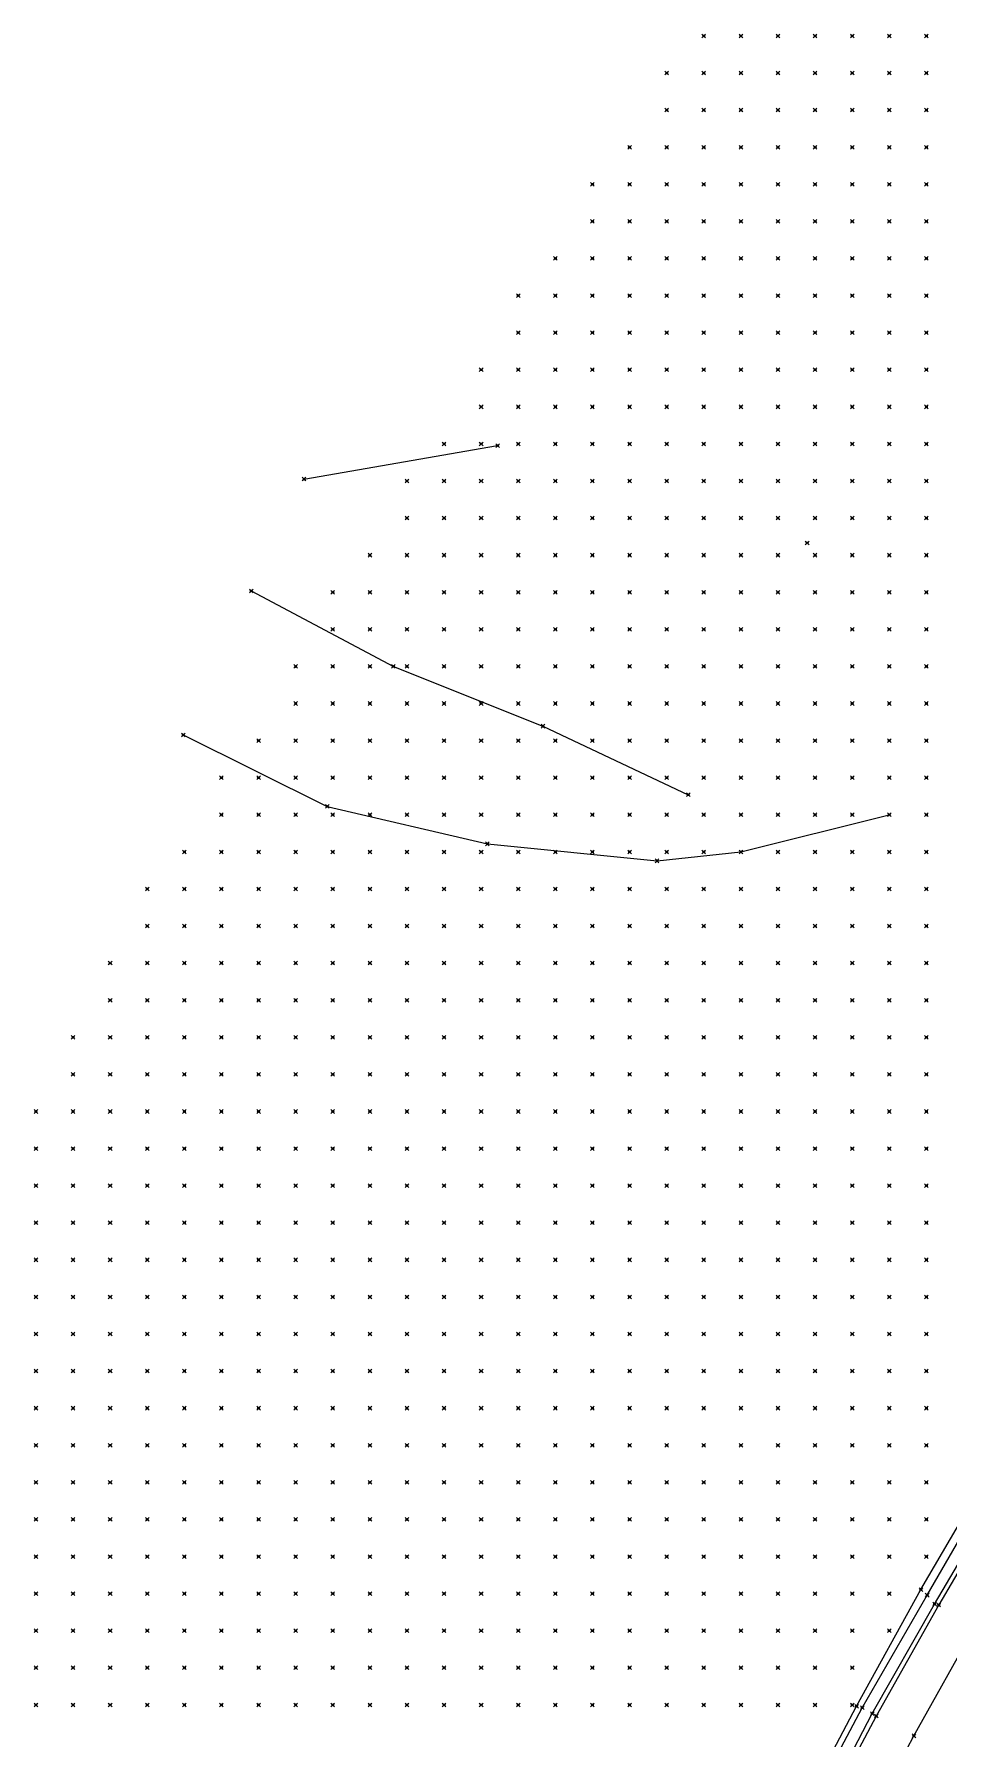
# Model space of a CAD drawing. Header units: metres. Extents: x 441556 to 446409, y 432338 to 461058.
# Drawn here: x 442403.8 to 442477.7, y 457418.2 to 457556.1 of the extents above; entities that cross this region are included whole.
import ezdxf

# ---------------------------------------------------------------- set-up
doc = ezdxf.new("R2010")
doc.units = ezdxf.units.M
doc.header["$MEASUREMENT"] = 0
doc.header["$PDMODE"] = 35
doc.header["$PDSIZE"] = 0.15
for name, color, linetype, lineweight in [('DTM-BRE-RevN_GRP_ CAROSABIL', 2, 'Continuous', 0), ('DTM-BRE-RevN_GRP_AX', 2, 'Continuous', 0), ('DTM-BRE-RevN_GRP_FIRUL APEI', 2, 'Continuous', 0), ('DTM-BRE-RevN_GRP_RAU', 2, 'Continuous', 0), ('DTM-BRE-RevN_GRP_SANT PAMANT JOS', 2, 'Continuous', 0), ('DTM-BRE-RevN_GRP_SANT PAMANT SUS', 2, 'Continuous', 0), ('DTM-NOK-RevN_LIDAR_co_lidar', 91, 'Continuous', 0), ('DTM-NOK-RevN_RTK', 32, 'Continuous', 0)]:
    doc.layers.add(name, color=color, linetype=linetype, lineweight=lineweight)

msp = doc.modelspace()

# ---------------------------------------------------------------- linework, layer by layer
at = {"layer": 'DTM-BRE-RevN_GRP_ CAROSABIL'}
for p, q in [((442482.918, 457439.317, 364.284), (442476.899, 457429.045, 364.248)), ((442476.899, 457429.045, 364.248), (442471.843, 457420.05, 364.175)), ((442471.843, 457420.05, 364.175), (442465.914, 457408.976, 364.202))]:
    msp.add_line(p, q, dxfattribs=at)
at = {"layer": 'DTM-BRE-RevN_GRP_AX'}
for p, q in [((442474.884, 457418.456, 364.088), (442479.933, 457427.464, 364.149)), ((442469.066, 457407.514, 364.132), (442474.884, 457418.456, 364.088))]:
    msp.add_line(p, q, dxfattribs=at)
at = {"layer": 'DTM-BRE-RevN_GRP_FIRUL APEI'}
for p, q in [((442421.313, 457511.044, 410.276), (442432.806, 457504.948, 402.177)), ((442432.806, 457504.948, 402.177), (442444.894, 457500.111, 393.469)), ((442444.894, 457500.111, 393.469), (442456.647, 457494.565, 385.979))]:
    msp.add_line(p, q, dxfattribs=at)
at = {"layer": 'DTM-BRE-RevN_GRP_RAU'}
for p, q in [((442425.58, 457520.088, 417.581), (442441.229, 457522.8, 415.656)), ((442415.821, 457499.405, 418.798), (442427.463, 457493.623, 409.134)), ((442427.463, 457493.623, 409.134), (442440.404, 457490.595, 400.426)), ((442460.9, 457489.945, 383.305), (442472.897, 457492.944, 379.263)), ((442440.404, 457490.595, 400.426), (442454.124, 457489.218, 389.196)), ((442454.124, 457489.218, 389.196), (442460.9, 457489.945, 383.305))]:
    msp.add_line(p, q, dxfattribs=at)
at = {"layer": 'DTM-BRE-RevN_GRP_SANT PAMANT JOS'}
for p, q in [((442475.96, 457429.833, 363.975), (442481.711, 457439.788, 363.807)), ((442470.715, 457420.734, 363.842), (442475.96, 457429.833, 363.975)), ((442464.828, 457409.676, 363.891), (442470.715, 457420.734, 363.842))]:
    msp.add_line(p, q, dxfattribs=at)
at = {"layer": 'DTM-BRE-RevN_GRP_SANT PAMANT SUS'}
for p, q in [((442475.454, 457430.285, 364.181), (442481.255, 457440.231, 364.185)), ((442476.557, 457429.117, 364.152), (442482.649, 457439.458, 364.099)), ((442470.254, 457420.845, 364.046), (442475.454, 457430.285, 364.181)), ((442471.523, 457420.251, 364.086), (442476.557, 457429.117, 364.152)), ((442464.423, 457409.802, 364.238), (442470.254, 457420.845, 364.046)), ((442465.664, 457409.085, 364.102), (442471.523, 457420.251, 364.086))]:
    msp.add_line(p, q, dxfattribs=at)
at = {"layer": 'DTM-NOK-RevN_LIDAR_co_lidar'}
for p in [(442457.9, 457555.93, 428.619), (442460.9, 457555.93, 427.61), (442463.899, 457555.93, 425.688), (442466.898, 457555.93, 424.25), (442469.898, 457555.93, 422.703), (442472.897, 457555.93, 421.882), (442475.896, 457555.93, 420.572), (442454.901, 457552.931, 428.186), (442457.9, 457552.931, 426.159), (442460.9, 457552.931, 424.95), (442463.899, 457552.931, 423.254), (442466.898, 457552.931, 421.61), (442469.898, 457552.931, 420.643), (442472.897, 457552.931, 419.638), (442475.896, 457552.931, 418.715), (442454.901, 457549.932, 426.867), (442457.9, 457549.932, 424.362), (442460.9, 457549.932, 422.929), (442463.899, 457549.932, 421.561), (442466.898, 457549.932, 419.761), (442469.898, 457549.932, 418.385), (442472.897, 457549.932, 417.329), (442475.896, 457549.932, 416.825), (442451.901, 457546.932, 427.279), (442454.901, 457546.932, 425.392), (442457.9, 457546.932, 423.203), (442460.9, 457546.932, 421.237), (442463.899, 457546.932, 419.945), (442466.898, 457546.932, 418.539), (442469.898, 457546.932, 416.189), (442472.897, 457546.932, 415.508), (442475.896, 457546.932, 414.784), (442448.902, 457543.933, 426.779), (442451.901, 457543.933, 425.46), (442454.901, 457543.933, 423.644), (442457.9, 457543.933, 421.853), (442460.9, 457543.933, 419.91), (442463.899, 457543.933, 418.007), (442466.898, 457543.933, 416.106), (442469.898, 457543.933, 414.512), (442472.897, 457543.933, 413.65), (442475.896, 457543.933, 412.881), (442448.902, 457540.934, 425.202), (442451.901, 457540.934, 423.757), (442454.901, 457540.934, 422.187), (442457.9, 457540.934, 420.377), (442460.9, 457540.934, 418.75), (442463.899, 457540.934, 416.608), (442466.898, 457540.934, 414.224), (442469.898, 457540.934, 412.773), (442472.897, 457540.934, 411.719), (442475.896, 457540.934, 410.752), (442445.903, 457537.934, 424.519), (442448.902, 457537.934, 423.198), (442451.901, 457537.934, 421.69), (442454.901, 457537.934, 420.186), (442457.9, 457537.934, 418.682), (442460.9, 457537.934, 417.013), (442463.899, 457537.934, 414.858), (442466.898, 457537.934, 413.211), (442469.898, 457537.934, 411.07), (442472.897, 457537.934, 409.744), (442475.896, 457537.934, 408.863), (442442.903, 457534.935, 423.638), (442445.903, 457534.935, 422.261), (442448.902, 457534.935, 420.901), (442451.901, 457534.935, 419.337), (442454.901, 457534.935, 417.988), (442457.9, 457534.935, 416.685), (442460.9, 457534.935, 415.21), (442463.899, 457534.935, 413.844), (442466.898, 457534.935, 411.636), (442469.898, 457534.935, 409.562), (442472.897, 457534.935, 407.921), (442475.896, 457534.935, 406.892), (442442.903, 457531.936, 421.521), (442445.903, 457531.936, 420.597), (442448.902, 457531.936, 419.29), (442451.901, 457531.936, 417.754), (442454.901, 457531.936, 416.354), (442457.9, 457531.936, 415.059), (442460.9, 457531.936, 413.618), (442463.899, 457531.936, 412.01), (442466.898, 457531.936, 410.321), (442469.898, 457531.936, 407.825), (442472.897, 457531.936, 405.57), (442475.896, 457531.936, 404.587), (442439.904, 457528.936, 420.435), (442442.903, 457528.936, 419.347), (442445.903, 457528.936, 418.586), (442448.902, 457528.936, 417.583), (442451.901, 457528.936, 415.956), (442454.901, 457528.936, 414.086), (442457.9, 457528.936, 412.691), (442460.9, 457528.936, 411.269), (442463.899, 457528.936, 409.496), (442466.898, 457528.936, 407.762), (442469.898, 457528.936, 405.567), (442472.897, 457528.936, 403.438), (442475.896, 457528.936, 401.613), (442439.904, 457525.937, 418.736), (442442.903, 457525.937, 417.148), (442445.903, 457525.937, 416.144), (442448.902, 457525.937, 415.435), (442451.901, 457525.937, 414.109), (442454.901, 457525.937, 412.402), (442457.9, 457525.937, 410.756), (442460.9, 457525.937, 408.994), (442463.899, 457525.937, 407.188), (442466.898, 457525.937, 405.355), (442469.898, 457525.937, 403.171), (442472.897, 457525.937, 400.974), (442475.896, 457525.937, 398.839), (442436.905, 457522.937, 418.07), (442439.904, 457522.937, 416.675), (442442.903, 457522.937, 415.017), (442445.903, 457522.937, 413.77), (442448.902, 457522.937, 412.97), (442451.901, 457522.937, 412.188), (442454.901, 457522.937, 410.423), (442457.9, 457522.937, 408.19), (442460.9, 457522.937, 406.743), (442463.899, 457522.937, 405.265), (442466.898, 457522.937, 403.472), (442469.898, 457522.937, 400.928), (442472.897, 457522.937, 398.914), (442475.896, 457522.937, 396.15), (442433.905, 457519.938, 414.281), (442436.905, 457519.938, 413.005), (442439.904, 457519.938, 412.287), (442442.903, 457519.938, 412.058), (442445.903, 457519.938, 411.517), (442448.902, 457519.938, 410.393), (442451.901, 457519.938, 409.216), (442454.901, 457519.938, 407.514), (442457.9, 457519.938, 405.831), (442460.9, 457519.938, 404.25), (442463.899, 457519.938, 402.648), (442466.898, 457519.938, 400.994), (442469.898, 457519.938, 398.274), (442472.897, 457519.938, 396.251), (442475.896, 457519.938, 393.738), (442433.905, 457516.939, 410.827), (442436.905, 457516.939, 409.581), (442439.904, 457516.939, 409.23), (442442.903, 457516.939, 409.398), (442445.903, 457516.939, 409.294), (442448.902, 457516.939, 408.134), (442451.901, 457516.939, 406.028), (442454.901, 457516.939, 404.034), (442457.9, 457516.939, 402.845), (442460.9, 457516.939, 401.718), (442463.899, 457516.939, 399.851), (442466.898, 457516.939, 397.822), (442469.898, 457516.939, 395.817), (442472.897, 457516.939, 393.872), (442475.896, 457516.939, 391.595), (442430.906, 457513.939, 408.734), (442433.905, 457513.939, 407.4), (442436.905, 457513.939, 406.723), (442439.904, 457513.939, 406.424), (442442.903, 457513.939, 406.36), (442445.903, 457513.939, 406.208), (442448.902, 457513.939, 404.854), (442451.901, 457513.939, 402.732), (442454.901, 457513.939, 401.114), (442457.9, 457513.939, 399.877), (442460.9, 457513.939, 398.616), (442463.899, 457513.939, 397.248), (442466.898, 457513.939, 395.276), (442469.898, 457513.939, 393.49), (442472.897, 457513.939, 391.544), (442475.896, 457513.939, 389.666), (442427.907, 457510.94, 407.476), (442430.906, 457510.94, 406.087), (442433.905, 457510.94, 404.698), (442436.905, 457510.94, 403.898), (442439.904, 457510.94, 403.576), (442442.903, 457510.94, 403.181), (442445.903, 457510.94, 402.552), (442448.902, 457510.94, 401.628), (442451.901, 457510.94, 400.237), (442454.901, 457510.94, 398.506), (442457.9, 457510.94, 397.121), (442460.9, 457510.94, 395.926), (442463.899, 457510.94, 394.84), (442466.898, 457510.94, 392.928), (442469.898, 457510.94, 391.078), (442472.897, 457510.94, 389.643), (442475.896, 457510.94, 387.991), (442427.907, 457507.941, 406.128), (442430.906, 457507.941, 404.223), (442433.905, 457507.941, 402.708), (442436.905, 457507.941, 401.893), (442439.904, 457507.941, 401.331), (442442.903, 457507.941, 400.286), (442445.903, 457507.941, 398.937), (442448.902, 457507.941, 397.912), (442451.901, 457507.941, 396.93), (442454.901, 457507.941, 395.76), (442457.9, 457507.941, 394.593), (442460.9, 457507.941, 393.494), (442463.899, 457507.941, 392.728), (442466.898, 457507.941, 391.322), (442469.898, 457507.941, 389.068), (442472.897, 457507.941, 387.107), (442475.896, 457507.941, 386.213), (442424.907, 457504.941, 407.516), (442427.907, 457504.941, 405.367), (442430.906, 457504.941, 403.313), (442433.905, 457504.941, 401.344), (442436.905, 457504.941, 399.994), (442439.904, 457504.941, 398.748), (442442.903, 457504.941, 397.28), (442445.903, 457504.941, 395.911), (442448.902, 457504.941, 394.765), (442451.901, 457504.941, 393.813), (442454.901, 457504.941, 393.066), (442457.9, 457504.941, 392.246), (442460.9, 457504.941, 391.16), (442463.899, 457504.941, 390.487), (442466.898, 457504.941, 389.803), (442469.898, 457504.941, 387.56), (442472.897, 457504.941, 385.485), (442475.896, 457504.941, 384.103), (442424.907, 457501.942, 407.935), (442427.907, 457501.942, 405.02), (442430.906, 457501.942, 402.608), (442433.905, 457501.942, 400.517), (442436.905, 457501.942, 398.645), (442439.904, 457501.942, 396.802), (442442.903, 457501.942, 395.138), (442445.903, 457501.942, 393.721), (442448.902, 457501.942, 392.422), (442451.901, 457501.942, 391.369), (442454.901, 457501.942, 390.544), (442457.9, 457501.942, 389.8), (442460.9, 457501.942, 388.967), (442463.899, 457501.942, 388.183), (442466.898, 457501.942, 387.9), (442469.898, 457501.942, 386.316), (442472.897, 457501.942, 384.38), (442475.896, 457501.942, 382.436), (442421.908, 457498.943, 412.469), (442424.907, 457498.943, 409.179), (442427.907, 457498.943, 405.533), (442430.906, 457498.943, 402.95), (442433.905, 457498.943, 400.547), (442436.905, 457498.943, 398.27), (442439.904, 457498.943, 396.378), (442442.903, 457498.943, 394.578), (442445.903, 457498.943, 392.764), (442448.902, 457498.943, 391.043), (442451.901, 457498.943, 389.658), (442454.901, 457498.943, 388.626), (442457.9, 457498.943, 387.568), (442460.9, 457498.943, 386.761), (442463.899, 457498.943, 386.122), (442466.898, 457498.943, 385.631), (442469.898, 457498.943, 384.918), (442472.897, 457498.943, 382.893), (442475.896, 457498.943, 380.932), (442418.909, 457495.943, 416.209), (442421.908, 457495.943, 413.226), (442424.907, 457495.943, 410.319), (442427.907, 457495.943, 407.017), (442430.906, 457495.943, 404.327), (442433.905, 457495.943, 402.061), (442436.905, 457495.943, 399.937), (442439.904, 457495.943, 397.835), (442442.903, 457495.943, 395.594), (442445.903, 457495.943, 393.172), (442448.902, 457495.943, 390.796), (442451.901, 457495.943, 388.91), (442454.901, 457495.943, 387.455), (442457.9, 457495.943, 385.985), (442460.9, 457495.943, 384.854), (442463.899, 457495.943, 384.247), (442466.898, 457495.943, 383.493), (442469.898, 457495.943, 382.684), (442472.897, 457495.943, 380.76), (442475.896, 457495.943, 379.338), (442418.909, 457492.944, 415.289), (442421.908, 457492.944, 412.98), (442424.907, 457492.944, 410.583), (442427.907, 457492.944, 408.242), (442430.906, 457492.944, 405.768), (442433.905, 457492.944, 403.609), (442436.905, 457492.944, 401.719), (442439.904, 457492.944, 399.508), (442442.903, 457492.944, 396.937), (442445.903, 457492.944, 394.248), (442448.902, 457492.944, 391.578), (442451.901, 457492.944, 389.188), (442454.901, 457492.944, 387.121), (442457.9, 457492.944, 385.266), (442460.9, 457492.944, 383.684), (442463.899, 457492.944, 382.682), (442466.898, 457492.944, 381.725), (442469.898, 457492.944, 380.728), (442472.897, 457492.944, 379.263), (442475.896, 457492.944, 377.977), (442415.909, 457489.945, 416.233), (442418.909, 457489.945, 413.915), (442421.908, 457489.945, 411.761), (442424.907, 457489.945, 409.631), (442427.907, 457489.945, 407.85), (442430.906, 457489.945, 406.004), (442433.905, 457489.945, 403.792), (442436.905, 457489.945, 401.905), (442439.904, 457489.945, 400.03), (442442.903, 457489.945, 397.693), (442445.903, 457489.945, 394.938), (442448.902, 457489.945, 392.112), (442451.901, 457489.945, 389.732), (442454.901, 457489.945, 387.508), (442457.9, 457489.945, 385.305), (442460.9, 457489.945, 383.305), (442463.899, 457489.945, 381.564), (442466.898, 457489.945, 380.386), (442469.898, 457489.945, 379.514), (442472.897, 457489.945, 378.468), (442475.896, 457489.945, 377.023), (442412.91, 457486.945, 418.097), (442415.909, 457486.945, 415.122), (442418.909, 457486.945, 412.701), (442421.908, 457486.945, 410.227), (442424.907, 457486.945, 407.888), (442427.907, 457486.945, 406.275), (442430.906, 457486.945, 404.881), (442433.905, 457486.945, 402.931), (442436.905, 457486.945, 401.079), (442439.904, 457486.945, 399.485), (442442.903, 457486.945, 397.578), (442445.903, 457486.945, 394.85), (442448.902, 457486.945, 391.843), (442451.901, 457486.945, 389.586), (442454.901, 457486.945, 387.492), (442457.9, 457486.945, 385.238), (442460.9, 457486.945, 383.219), (442463.899, 457486.945, 380.98), (442466.898, 457486.945, 379.541), (442469.898, 457486.945, 378.359), (442472.897, 457486.945, 377.557), (442475.896, 457486.945, 376.321), (442412.91, 457483.946, 417.255), (442415.909, 457483.946, 414.092), (442418.909, 457483.946, 411.611), (442421.908, 457483.946, 408.818), (442424.907, 457483.946, 406.273), (442427.907, 457483.946, 404.599), (442430.906, 457483.946, 403.308), (442433.905, 457483.946, 401.331), (442436.905, 457483.946, 399.341), (442439.904, 457483.946, 397.846), (442442.903, 457483.946, 396.31), (442445.903, 457483.946, 394.198), (442448.902, 457483.946, 391.517), (442451.901, 457483.946, 388.885), (442454.901, 457483.946, 386.675), (442457.9, 457483.946, 384.511), (442460.9, 457483.946, 382.666), (442463.899, 457483.946, 380.633), (442466.898, 457483.946, 378.915), (442469.898, 457483.946, 377.579), (442472.897, 457483.946, 376.826), (442475.896, 457483.946, 375.638), (442409.911, 457480.947, 417.802), (442412.91, 457480.947, 415.401), (442415.909, 457480.947, 412.746), (442418.909, 457480.947, 410.376), (442421.908, 457480.947, 407.903), (442424.907, 457480.947, 405.21), (442427.907, 457480.947, 403.165), (442430.906, 457480.947, 401.449), (442433.905, 457480.947, 399.556), (442436.905, 457480.947, 397.586), (442439.904, 457480.947, 395.939), (442442.903, 457480.947, 394.52), (442445.903, 457480.947, 392.895), (442448.902, 457480.947, 390.762), (442451.901, 457480.947, 388.34), (442454.901, 457480.947, 386.104), (442457.9, 457480.947, 383.727), (442460.9, 457480.947, 381.644), (442463.899, 457480.947, 379.813), (442466.898, 457480.947, 378.113), (442469.898, 457480.947, 376.919), (442472.897, 457480.947, 375.965), (442475.896, 457480.947, 374.928), (442409.911, 457477.947, 415.689), (442412.91, 457477.947, 414.016), (442415.909, 457477.947, 411.32), (442418.909, 457477.947, 409.261), (442421.908, 457477.947, 407.21), (442424.907, 457477.947, 404.754), (442427.907, 457477.947, 402.533), (442430.906, 457477.947, 400.314), (442433.905, 457477.947, 398.368), (442436.905, 457477.947, 396.452), (442439.904, 457477.947, 394.595), (442442.903, 457477.947, 392.791), (442445.903, 457477.947, 391.084), (442448.902, 457477.947, 389.569), (442451.901, 457477.947, 387.743), (442454.901, 457477.947, 385.394), (442457.9, 457477.947, 382.861), (442460.9, 457477.947, 380.768), (442463.899, 457477.947, 378.94), (442466.898, 457477.947, 377.106), (442469.898, 457477.947, 376.052), (442472.897, 457477.947, 375.142), (442475.896, 457477.947, 374.266), (442406.911, 457474.948, 414.968), (442409.911, 457474.948, 413.535), (442412.91, 457474.948, 412.319), (442415.909, 457474.948, 410.269), (442418.909, 457474.948, 408.354), (442421.908, 457474.948, 406.195), (442424.907, 457474.948, 404.038), (442427.907, 457474.948, 401.942), (442430.906, 457474.948, 399.73), (442433.905, 457474.948, 397.643), (442436.905, 457474.948, 395.631), (442439.904, 457474.948, 393.665), (442442.903, 457474.948, 391.795), (442445.903, 457474.948, 389.865), (442448.902, 457474.948, 388.011), (442451.901, 457474.948, 386.407), (442454.901, 457474.948, 384.345), (442457.9, 457474.948, 381.773), (442460.9, 457474.948, 380.021), (442463.899, 457474.948, 378.205), (442466.898, 457474.948, 376.433), (442469.898, 457474.948, 375.33), (442472.897, 457474.948, 374.383), (442475.896, 457474.948, 373.622), (442406.911, 457471.949, 413.194), (442409.911, 457471.949, 411.473), (442412.91, 457471.949, 409.98), (442415.909, 457471.949, 408.788), (442418.909, 457471.949, 406.929), (442421.908, 457471.949, 404.508), (442424.907, 457471.949, 402.452), (442427.907, 457471.949, 400.763), (442430.906, 457471.949, 398.759), (442433.905, 457471.949, 396.875), (442436.905, 457471.949, 395.047), (442439.904, 457471.949, 393.068), (442442.903, 457471.949, 391.022), (442445.903, 457471.949, 389.028), (442448.902, 457471.949, 387.054), (442451.901, 457471.949, 385.029), (442454.901, 457471.949, 383.059), (442457.9, 457471.949, 381.073), (442460.9, 457471.949, 379.381), (442463.899, 457471.949, 377.817), (442466.898, 457471.949, 376.076), (442469.898, 457471.949, 374.667), (442472.897, 457471.949, 373.59), (442475.896, 457471.949, 372.815), (442403.912, 457468.949, 413.018), (442406.911, 457468.949, 411.415), (442409.911, 457468.949, 409.445), (442412.91, 457468.949, 408.123), (442415.909, 457468.949, 406.469), (442418.909, 457468.949, 404.814), (442421.908, 457468.949, 402.857), (442424.907, 457468.949, 401.178), (442427.907, 457468.949, 399.424), (442430.906, 457468.949, 397.708), (442433.905, 457468.949, 396.033), (442436.905, 457468.949, 394.338), (442439.904, 457468.949, 392.517), (442442.903, 457468.949, 390.425), (442445.903, 457468.949, 388.263), (442448.902, 457468.949, 386.282), (442451.901, 457468.949, 384.368), (442454.901, 457468.949, 382.439), (442457.9, 457468.949, 380.474), (442460.9, 457468.949, 378.714), (442463.899, 457468.949, 377.295), (442466.898, 457468.949, 375.669), (442469.898, 457468.949, 374.208), (442472.897, 457468.949, 373.029), (442475.896, 457468.949, 372.239), (442403.912, 457465.95, 412.404), (442406.911, 457465.95, 410.617), (442409.911, 457465.95, 407.961), (442412.91, 457465.95, 406.323), (442415.909, 457465.95, 404.812), (442418.909, 457465.95, 402.854), (442421.908, 457465.95, 401.134), (442424.907, 457465.95, 399.779), (442427.907, 457465.95, 398.445), (442430.906, 457465.95, 396.585), (442433.905, 457465.95, 394.643), (442436.905, 457465.95, 392.924), (442439.904, 457465.95, 391.348), (442442.903, 457465.95, 389.649), (442445.903, 457465.95, 387.72), (442448.902, 457465.95, 385.708), (442451.901, 457465.95, 383.766), (442454.901, 457465.95, 382.054), (442457.9, 457465.95, 380.325), (442460.9, 457465.95, 378.147), (442463.899, 457465.95, 376.362), (442466.898, 457465.95, 374.944), (442469.898, 457465.95, 373.58), (442472.897, 457465.95, 372.338), (442475.896, 457465.95, 371.436), (442403.912, 457462.951, 411.662), (442406.911, 457462.951, 410.065), (442409.911, 457462.951, 407.929), (442412.91, 457462.951, 405.129), (442415.909, 457462.951, 403.167), (442418.909, 457462.951, 401.619), (442421.908, 457462.951, 399.721), (442424.907, 457462.951, 398.087), (442427.907, 457462.951, 396.514), (442430.906, 457462.951, 395.004), (442433.905, 457462.951, 393.608), (442436.905, 457462.951, 391.913), (442439.904, 457462.951, 390.105), (442442.903, 457462.951, 388.513), (442445.903, 457462.951, 386.877), (442448.902, 457462.951, 384.943), (442451.901, 457462.951, 382.968), (442454.901, 457462.951, 381.161), (442457.9, 457462.951, 379.309), (442460.9, 457462.951, 377.701), (442463.899, 457462.951, 375.941), (442466.898, 457462.951, 374.064), (442469.898, 457462.951, 372.719), (442472.897, 457462.951, 371.622), (442475.896, 457462.951, 370.697), (442403.912, 457459.951, 411.654), (442406.911, 457459.951, 409.943), (442409.911, 457459.951, 408.518), (442412.91, 457459.951, 405.631), (442415.909, 457459.951, 402.954), (442418.909, 457459.951, 400.685), (442421.908, 457459.951, 398.686), (442424.907, 457459.951, 397.017), (442427.907, 457459.951, 395.374), (442430.906, 457459.951, 393.665), (442433.905, 457459.951, 392.267), (442436.905, 457459.951, 390.882), (442439.904, 457459.951, 389.143), (442442.903, 457459.951, 387.236), (442445.903, 457459.951, 385.476), (442448.902, 457459.951, 383.785), (442451.901, 457459.951, 381.965), (442454.901, 457459.951, 380.171), (442457.9, 457459.951, 378.385), (442460.9, 457459.951, 376.511), (442463.899, 457459.951, 374.9), (442466.898, 457459.951, 373.357), (442469.898, 457459.951, 372.388), (442472.897, 457459.951, 371.076), (442475.896, 457459.951, 370.068), (442403.912, 457456.952, 411.959), (442406.911, 457456.952, 409.769), (442409.911, 457456.952, 407.007), (442412.91, 457456.952, 404.582), (442415.909, 457456.952, 402.18), (442418.909, 457456.952, 400.587), (442421.908, 457456.952, 398.253), (442424.907, 457456.952, 396.503), (442427.907, 457456.952, 394.733), (442430.906, 457456.952, 392.873), (442433.905, 457456.952, 391.095), (442436.905, 457456.952, 389.569), (442439.904, 457456.952, 388.059), (442442.903, 457456.952, 386.347), (442445.903, 457456.952, 384.421), (442448.902, 457456.952, 382.556), (442451.901, 457456.952, 380.993), (442454.901, 457456.952, 379.371), (442457.9, 457456.952, 377.722), (442460.9, 457456.952, 375.988), (442463.899, 457456.952, 374.174), (442466.898, 457456.952, 372.73), (442469.898, 457456.952, 371.303), (442472.897, 457456.952, 370.292), (442475.896, 457456.952, 369.356), (442403.912, 457453.953, 412.063), (442406.911, 457453.953, 409.779), (442409.911, 457453.953, 407.512), (442412.91, 457453.953, 404.631), (442415.909, 457453.953, 402.156), (442418.909, 457453.953, 399.845), (442421.908, 457453.953, 398.16), (442424.907, 457453.953, 395.987), (442427.907, 457453.953, 393.977), (442430.906, 457453.953, 392.07), (442433.905, 457453.953, 390.32), (442436.905, 457453.953, 388.667), (442439.904, 457453.953, 387.081), (442442.903, 457453.953, 385.391), (442445.903, 457453.953, 383.743), (442448.902, 457453.953, 382.106), (442451.901, 457453.953, 380.22), (442454.901, 457453.953, 378.585), (442457.9, 457453.953, 376.837), (442460.9, 457453.953, 375.215), (442463.899, 457453.953, 373.689), (442466.898, 457453.953, 372.064), (442469.898, 457453.953, 370.796), (442472.897, 457453.953, 369.845), (442475.896, 457453.953, 368.663), (442403.912, 457450.953, 411.784), (442406.911, 457450.953, 409.607), (442409.911, 457450.953, 407.542), (442412.91, 457450.953, 404.398), (442415.909, 457450.953, 402.346), (442418.909, 457450.953, 399.775), (442421.908, 457450.953, 397.923), (442424.907, 457450.953, 396.063), (442427.907, 457450.953, 393.832), (442430.906, 457450.953, 391.558), (442433.905, 457450.953, 389.617), (442436.905, 457450.953, 387.892), (442439.904, 457450.953, 386.161), (442442.903, 457450.953, 384.517), (442445.903, 457450.953, 383.02), (442448.902, 457450.953, 381.46), (442451.901, 457450.953, 379.789), (442454.901, 457450.953, 378.23), (442457.9, 457450.953, 376.678), (442460.9, 457450.953, 374.878), (442463.899, 457450.953, 373.223), (442466.898, 457450.953, 371.799), (442469.898, 457450.953, 370.686), (442472.897, 457450.953, 369.54), (442475.896, 457450.953, 368.392), (442403.912, 457447.954, 411.269), (442406.911, 457447.954, 409.325), (442409.911, 457447.954, 406.799), (442412.91, 457447.954, 404.174), (442415.909, 457447.954, 401.866), (442418.909, 457447.954, 399.449), (442421.908, 457447.954, 397.547), (442424.907, 457447.954, 395.629), (442427.907, 457447.954, 393.419), (442430.906, 457447.954, 391.278), (442433.905, 457447.954, 389.176), (442436.905, 457447.954, 387.031), (442439.904, 457447.954, 385.093), (442442.903, 457447.954, 383.537), (442445.903, 457447.954, 382.107), (442448.902, 457447.954, 380.604), (442451.901, 457447.954, 379.026), (442454.901, 457447.954, 377.395), (442457.9, 457447.954, 376.096), (442460.9, 457447.954, 374.706), (442463.899, 457447.954, 373.35), (442466.898, 457447.954, 371.743), (442469.898, 457447.954, 370.434), (442472.897, 457447.954, 369.052), (442475.896, 457447.954, 368.042), (442403.912, 457444.955, 410.238), (442406.911, 457444.955, 409.057), (442409.911, 457444.955, 406.549), (442412.91, 457444.955, 404.357), (442415.909, 457444.955, 402.271), (442418.909, 457444.955, 399.472), (442421.908, 457444.955, 397.186), (442424.907, 457444.955, 394.924), (442427.907, 457444.955, 392.731), (442430.906, 457444.955, 390.637), (442433.905, 457444.955, 388.68), (442436.905, 457444.955, 386.687), (442439.904, 457444.955, 384.705), (442442.903, 457444.955, 382.928), (442445.903, 457444.955, 381.366), (442448.902, 457444.955, 379.852), (442451.901, 457444.955, 378.261), (442454.901, 457444.955, 376.736), (442457.9, 457444.955, 375.419), (442460.9, 457444.955, 374.131), (442463.899, 457444.955, 372.757), (442466.898, 457444.955, 371.291), (442469.898, 457444.955, 369.854), (442472.897, 457444.955, 368.833), (442475.896, 457444.955, 367.884), (442403.912, 457441.955, 408.667), (442406.911, 457441.955, 408.229), (442409.911, 457441.955, 406.729), (442412.91, 457441.955, 404.529), (442415.909, 457441.955, 401.97), (442418.909, 457441.955, 399.667), (442421.908, 457441.955, 396.973), (442424.907, 457441.955, 394.356), (442427.907, 457441.955, 392.191), (442430.906, 457441.955, 390.045), (442433.905, 457441.955, 387.996), (442436.905, 457441.955, 386.127), (442439.904, 457441.955, 384.208), (442442.903, 457441.955, 382.221), (442445.903, 457441.955, 380.461), (442448.902, 457441.955, 378.928), (442451.901, 457441.955, 377.397), (442454.901, 457441.955, 376.018), (442457.9, 457441.955, 374.784), (442460.9, 457441.955, 373.379), (442463.899, 457441.955, 371.988), (442466.898, 457441.955, 370.707), (442469.898, 457441.955, 369.535), (442472.897, 457441.955, 368.594), (442475.896, 457441.955, 367.503), (442403.912, 457438.956, 406.903), (442406.911, 457438.956, 406.333), (442409.911, 457438.956, 405.837), (442412.91, 457438.956, 403.872), (442415.909, 457438.956, 401.575), (442418.909, 457438.956, 399.505), (442421.908, 457438.956, 396.803), (442424.907, 457438.956, 394.048), (442427.907, 457438.956, 391.82), (442430.906, 457438.956, 389.464), (442433.905, 457438.956, 387.257), (442436.905, 457438.956, 385.157), (442439.904, 457438.956, 383.347), (442442.903, 457438.956, 381.495), (442445.903, 457438.956, 379.503), (442448.902, 457438.956, 377.934), (442451.901, 457438.956, 376.513), (442454.901, 457438.956, 375.091), (442457.9, 457438.956, 374.01), (442460.9, 457438.956, 372.71), (442463.899, 457438.956, 371.241), (442466.898, 457438.956, 370.254), (442469.898, 457438.956, 369.133), (442472.897, 457438.956, 367.995), (442475.896, 457438.956, 366.757), (442403.912, 457435.957, 405.091), (442406.911, 457435.957, 404.047), (442409.911, 457435.957, 403.901), (442412.91, 457435.957, 402.456), (442415.909, 457435.957, 400.846), (442418.909, 457435.957, 398.684), (442421.908, 457435.957, 396.231), (442424.907, 457435.957, 393.797), (442427.907, 457435.957, 391.468), (442430.906, 457435.957, 389.028), (442433.905, 457435.957, 386.748), (442436.905, 457435.957, 384.506), (442439.904, 457435.957, 382.421), (442442.903, 457435.957, 380.493), (442445.903, 457435.957, 378.627), (442448.902, 457435.957, 377.013), (442451.901, 457435.957, 375.579), (442454.901, 457435.957, 374.237), (442457.9, 457435.957, 373.162), (442460.9, 457435.957, 371.957), (442463.899, 457435.957, 370.691), (442466.898, 457435.957, 369.709), (442469.898, 457435.957, 368.646), (442472.897, 457435.957, 367.444), (442475.896, 457435.957, 365.897), (442403.912, 457432.957, 403.464), (442406.911, 457432.957, 401.648), (442409.911, 457432.957, 401.466), (442412.91, 457432.957, 400.731), (442415.909, 457432.957, 399.071), (442418.909, 457432.957, 397.258), (442421.908, 457432.957, 395.336), (442424.907, 457432.957, 393.209), (442427.907, 457432.957, 390.908), (442430.906, 457432.957, 388.501), (442433.905, 457432.957, 386.259), (442436.905, 457432.957, 383.988), (442439.904, 457432.957, 381.724), (442442.903, 457432.957, 379.688), (442445.903, 457432.957, 377.779), (442448.902, 457432.957, 375.986), (442451.901, 457432.957, 374.481), (442454.901, 457432.957, 373.268), (442457.9, 457432.957, 372.356), (442460.9, 457432.957, 371.26), (442463.899, 457432.957, 370.198), (442466.898, 457432.957, 369.12), (442469.898, 457432.957, 367.954), (442472.897, 457432.957, 366.903), (442475.896, 457432.957, 365.035), (442403.912, 457429.958, 401.809), (442406.911, 457429.958, 399.608), (442409.911, 457429.958, 398.978), (442412.91, 457429.958, 398.193), (442415.909, 457429.958, 397.065), (442418.909, 457429.958, 395.691), (442421.908, 457429.958, 394.118), (442424.907, 457429.958, 392.182), (442427.907, 457429.958, 390.089), (442430.906, 457429.958, 387.783), (442433.905, 457429.958, 385.528), (442436.905, 457429.958, 383.296), (442439.904, 457429.958, 381.087), (442442.903, 457429.958, 378.923), (442445.903, 457429.958, 376.736), (442448.902, 457429.958, 374.762), (442451.901, 457429.958, 373.234), (442454.901, 457429.958, 372.08), (442457.9, 457429.958, 371.348), (442460.9, 457429.958, 370.48), (442463.899, 457429.958, 369.456), (442466.898, 457429.958, 368.419), (442469.898, 457429.958, 367.196), (442472.897, 457429.958, 365.819), (442403.912, 457426.958, 400.063), (442406.911, 457426.958, 398.184), (442409.911, 457426.958, 397.021), (442412.91, 457426.958, 395.645), (442415.909, 457426.958, 395.066), (442418.909, 457426.958, 393.906), (442421.908, 457426.958, 392.533), (442424.907, 457426.958, 390.876), (442427.907, 457426.958, 389.028), (442430.906, 457426.958, 386.944), (442433.905, 457426.958, 384.791), (442436.905, 457426.958, 382.558), (442439.904, 457426.958, 380.285), (442442.903, 457426.958, 378.038), (442445.903, 457426.958, 375.754), (442448.902, 457426.958, 373.656), (442451.901, 457426.958, 372.043), (442454.901, 457426.958, 370.854), (442457.9, 457426.958, 370.138), (442460.9, 457426.958, 369.409), (442463.899, 457426.958, 368.605), (442466.898, 457426.958, 367.542), (442469.898, 457426.958, 366.484), (442472.897, 457426.958, 364.729), (442403.912, 457423.959, 398.511), (442406.911, 457423.959, 396.931), (442409.911, 457423.959, 395.637), (442412.91, 457423.959, 394.133), (442415.909, 457423.959, 392.939), (442418.909, 457423.959, 391.788), (442421.908, 457423.959, 390.517), (442424.907, 457423.959, 389.231), (442427.907, 457423.959, 387.714), (442430.906, 457423.959, 385.957), (442433.905, 457423.959, 384.081), (442436.905, 457423.959, 381.938), (442439.904, 457423.959, 379.611), (442442.903, 457423.959, 377.338), (442445.903, 457423.959, 375.066), (442448.902, 457423.959, 372.842), (442451.901, 457423.959, 370.983), (442454.901, 457423.959, 369.676), (442457.9, 457423.959, 368.954), (442460.9, 457423.959, 368.278), (442463.899, 457423.959, 367.689), (442466.898, 457423.959, 366.674), (442469.898, 457423.959, 365.385), (442403.912, 457420.96, 397.497), (442406.911, 457420.96, 395.669), (442409.911, 457420.96, 394.292), (442412.91, 457420.96, 393.109), (442415.909, 457420.96, 391.446), (442418.909, 457420.96, 389.961), (442421.908, 457420.96, 388.533), (442424.907, 457420.96, 387.271), (442427.907, 457420.96, 386.083), (442430.906, 457420.96, 384.781), (442433.905, 457420.96, 383.145), (442436.905, 457420.96, 381.306), (442439.904, 457420.96, 379.134), (442442.903, 457420.96, 376.842), (442445.903, 457420.96, 374.61), (442448.902, 457420.96, 372.341), (442451.901, 457420.96, 370.28), (442454.901, 457420.96, 368.666), (442457.9, 457420.96, 367.85), (442460.9, 457420.96, 367.298), (442463.899, 457420.96, 366.67), (442466.898, 457420.96, 365.748), (442469.898, 457420.96, 364.329)]:
    msp.add_point(p, dxfattribs=at)
at = {"layer": 'DTM-NOK-RevN_RTK'}
for p in [(442441.229, 457522.8, 415.656), (442425.58, 457520.088, 417.581), (442466.257, 457514.934, 396.675), (442421.313, 457511.044, 410.276), (442432.806, 457504.948, 402.177), (442415.821, 457499.405, 418.798), (442444.894, 457500.111, 393.469), (442427.463, 457493.623, 409.134), (442456.647, 457494.565, 385.979), (442440.404, 457490.595, 400.426), (442454.124, 457489.218, 389.196), (442475.454, 457430.285, 364.181), (442475.96, 457429.833, 363.975), (442476.557, 457429.117, 364.152), (442476.899, 457429.045, 364.248), (442470.254, 457420.845, 364.046), (442470.715, 457420.734, 363.842), (442471.523, 457420.251, 364.086), (442471.843, 457420.05, 364.175), (442474.884, 457418.456, 364.088)]:
    msp.add_point(p, dxfattribs=at)

doc.saveas('drawing.dxf')
